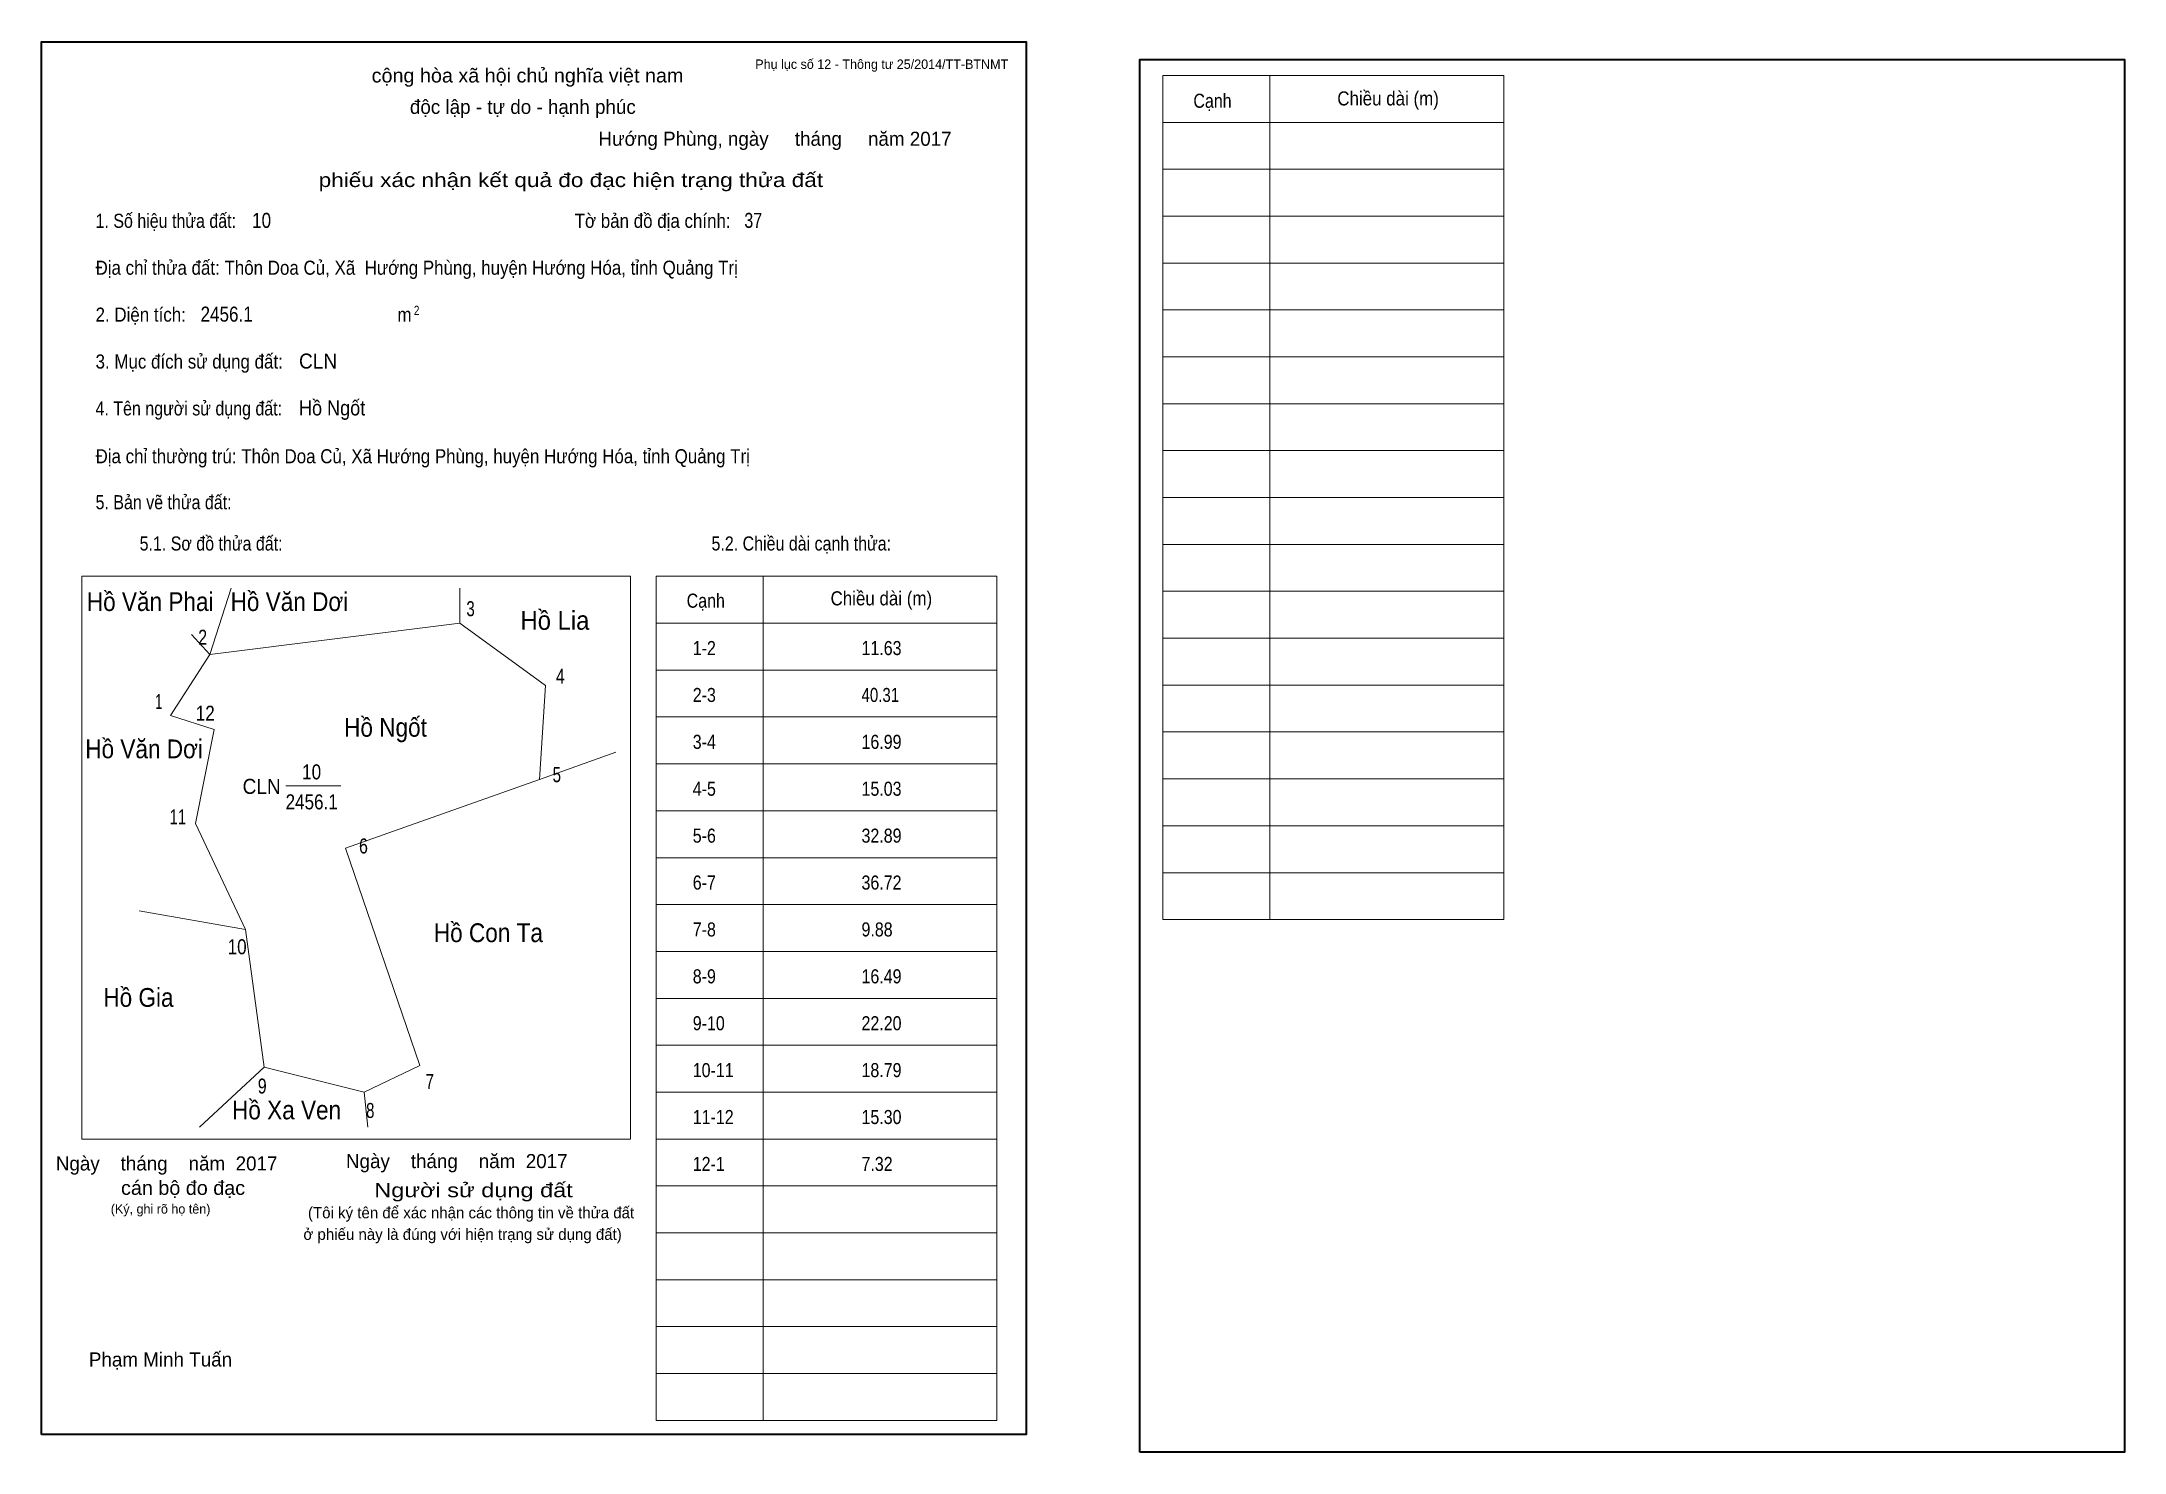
# Model space of a CAD drawing. Header units: centimetres. Extents: x 52.2 to 96.6, y 0.2 to 30.3.
import ezdxf
from ezdxf.enums import TextEntityAlignment as Align

# ---------------------------------------------------------------- set-up
doc = ezdxf.new("R2010")
doc.units = ezdxf.units.CM
doc.header["$LTSCALE"] = 0.12
for name, color, linetype in [('2', 7, 'Continuous'), ('30', 7, 'Continuous'), ('32', 7, 'Continuous'), ('34', 7, 'Continuous')]:
    doc.layers.add(name, color=color, linetype=linetype)
for name, color, linetype, lineweight in [('33', 7, 'Continuous', 13), ('6', 7, 'Continuous', 13), ('63', 7, 'Continuous', 13)]:
    doc.layers.add(name, color=color, linetype=linetype, lineweight=lineweight)

msp = doc.modelspace()

# ---------------------------------------------------------------- linework, layer by layer
at = {"layer": '33'}
msp.add_line((57.39, 14.43), (58.56, 14.43), dxfattribs=at)
at = {"layer": '6'}
for p, q in [((55.77, 17.23), (54.93, 15.93)), ((64.43, 15.15), (62.8, 14.57)), ((56.53, 11.37), (54.26, 11.77)), ((56.93, 8.43), (55.55, 7.15)), ((59.06, 7.9), (59.14, 7.15))]:
    msp.add_line(p, q, dxfattribs=at)
for points in [[(56.22, 18.65), (55.77, 17.23), (55.38, 17.66)], [(55.77, 17.23), (61.1, 17.9), (61.1, 18.65)], [(61.1, 17.9), (62.93, 16.57), (62.8, 14.57), (58.66, 13.1)], [(56.53, 11.37), (55.46, 13.63), (55.86, 15.63), (54.93, 15.93)], [(59.06, 7.9), (60.25, 8.47), (58.66, 13.1)], [(56.53, 11.37), (56.93, 8.43), (59.06, 7.9)]]:
    msp.add_lwpolyline(points, dxfattribs=at)
at = {"layer": '63'}
for p, q in [((76.1, 29.58), (83.37, 29.58)), ((76.1, 11.58), (76.1, 29.58)), ((78.38, 11.58), (78.38, 29.58)), ((83.37, 11.58), (83.37, 29.58)), ((76.1, 28.58), (83.37, 28.58)), ((76.1, 27.58), (83.37, 27.58)), ((76.1, 26.58), (83.37, 26.58)), ((76.1, 25.58), (83.37, 25.58)), ((76.1, 24.58), (83.37, 24.58)), ((76.1, 23.58), (83.37, 23.58)), ((76.1, 22.58), (83.37, 22.58)), ((76.1, 21.58), (83.37, 21.58)), ((76.1, 20.58), (83.37, 20.58)), ((76.1, 19.58), (83.37, 19.58)), ((53.04, 18.9), (64.74, 18.9)), ((53.04, 6.9), (53.04, 18.9)), ((64.74, 6.9), (64.74, 18.9)), ((65.29, 18.9), (72.56, 18.9)), ((65.29, 0.9), (65.29, 18.9)), ((67.57, 0.9), (67.57, 18.9)), ((72.56, 0.9), (72.56, 18.9)), ((76.1, 18.58), (83.37, 18.58)), ((65.29, 17.9), (72.56, 17.9)), ((76.1, 17.58), (83.37, 17.58)), ((65.29, 16.9), (72.56, 16.9)), ((76.1, 16.58), (83.37, 16.58)), ((65.29, 15.9), (72.56, 15.9)), ((76.1, 15.58), (83.37, 15.58)), ((65.29, 14.9), (72.56, 14.9)), ((76.1, 14.58), (83.37, 14.58)), ((65.29, 13.9), (72.56, 13.9)), ((76.1, 13.58), (83.37, 13.58)), ((65.29, 12.9), (72.56, 12.9)), ((76.1, 12.58), (83.37, 12.58)), ((65.29, 11.9), (72.56, 11.9)), ((76.1, 11.58), (83.37, 11.58)), ((65.29, 10.9), (72.56, 10.9)), ((65.29, 9.9), (72.56, 9.9)), ((65.29, 8.9), (72.56, 8.9)), ((65.29, 7.9), (72.56, 7.9)), ((53.04, 6.9), (64.74, 6.9)), ((65.29, 6.9), (72.56, 6.9)), ((65.29, 5.9), (72.56, 5.9)), ((65.29, 4.9), (72.56, 4.9)), ((65.29, 3.9), (72.56, 3.9)), ((65.29, 2.9), (72.56, 2.9)), ((65.29, 1.9), (72.56, 1.9)), ((65.29, 0.9), (72.56, 0.9))]:
    msp.add_line(p, q, dxfattribs=at)
at = {"layer": '63', "lineweight": 35}
for points in [[(52.18, 0.6), (52.18, 30.3), (73.18, 30.3), (73.18, 0.6)], [(75.61, 0.22), (75.61, 29.92), (96.61, 29.92), (96.61, 0.22)]]:
    msp.add_lwpolyline(points, close=True, dxfattribs=at)

# ---------------------------------------------------------------- texts
at = {"layer": '2'}
for s, height, width, p in [('Hồ Văn Phai', 0.4, 0.9, (54.495, 18.16)), ('Hồ Văn Dơi', 0.4, 0.9, (57.465, 18.16)), ('Hồ Lia', 0.4, 0.95, (63.13, 17.76)), ('Hồ Ngốt', 0.3999, 0.9, (59.515, 15.48)), ('Hồ Văn Dơi', 0.4, 0.9, (54.365, 15.02)), ('Hồ Con Ta', 0.4, 0.9, (61.71, 11.1)), ('Hồ Gia', 0.4, 0.9, (54.245, 9.72)), ('Hồ Xa Ven', 0.4, 0.9, (57.405, 7.32))]:
    msp.add_text(s, height=height, dxfattribs=dict(at, width=width)).set_placement(p, align=Align.CENTER)
at = {"layer": '30'}
for s, width, p in [('1-2', 0.85, (66.07, 17.22)), ('11.63', 0.85, (69.67, 17.22)), ('2-3', 0.85, (66.07, 16.22)), ('40.31', 0.8, (69.67, 16.22)), ('3-4', 0.85, (66.07, 15.22)), ('16.99', 0.85, (69.67, 15.22)), ('4-5', 0.85, (66.07, 14.22)), ('15.03', 0.85, (69.67, 14.22)), ('5-6', 0.85, (66.07, 13.22)), ('32.89', 0.85, (69.67, 13.22)), ('6-7', 0.85, (66.07, 12.22)), ('36.72', 0.85, (69.67, 12.22)), ('7-8', 0.85, (66.07, 11.22)), ('9.88', 0.85, (69.67, 11.22)), ('8-9', 0.85, (66.07, 10.22)), ('16.49', 0.85, (69.67, 10.22)), ('9-10', 0.85, (66.07, 9.22)), ('22.20', 0.85, (69.67, 9.22)), ('10-11', 0.85, (66.07, 8.22)), ('18.79', 0.85, (69.67, 8.22)), ('11-12', 0.85, (66.07, 7.22)), ('15.30', 0.85, (69.67, 7.22)), ('12-1', 0.85, (66.07, 6.22)), ('7.32', 0.85, (69.67, 6.22))]:
    msp.add_text(s, height=0.3, dxfattribs=dict(at, width=width)).set_placement(p)
at = {"layer": '32'}
for s, width, p in [('3', 0.75, (61.33, 18.05)), ('2', 0.8, (55.615, 17.44)), ('4', 0.8, (63.245, 16.61)), ('1', 0.65, (54.68, 16.07)), ('12', 0.85, (55.67, 15.82)), ('5', 0.75, (63.17, 14.51)), ('11', 0.75, (55.085, 13.61)), ('6', 0.8, (59.045, 12.99)), ('10', 0.85, (56.35, 10.84)), ('9', 0.8, (56.885, 7.87)), ('7', 0.75, (60.46, 7.97)), ('8', 0.75, (59.19, 7.35))]:
    msp.add_text(s, height=0.32, dxfattribs=dict(at, width=width)).set_placement(p, align=Align.CENTER)
at = {"layer": '33', "width": 0.85}
for s, p in [('10', (57.94, 14.57)), ('2456.1', (57.94, 13.93))]:
    msp.add_text(s, height=0.32, dxfattribs=at).set_placement(p, align=Align.CENTER)
at = {"layer": '33', "width": 0.95}
msp.add_text('CLN', height=0.32, dxfattribs=at).set_placement((57.28, 14.26), align=Align.RIGHT)
at = {"layer": '34'}
for s, width, p in [('10', 0.85, (56.67, 26.33)), ('37', 0.8, (67.17, 26.33)), ('2456.1', 0.85, (55.57, 24.33)), ('CLN', 0.95, (57.67, 23.33)), ('Hồ Ngốt', 0.9, (57.67, 22.33))]:
    msp.add_text(s, height=0.32, dxfattribs=dict(at, width=width)).set_placement(p)
at = {"layer": '63'}
for s, height, p in [('Phụ lục số 12 - Thông tư 25/2014/TT-BTNMT', 0.2, (72.8, 29.72)), ('Ngày    tháng    năm  2017', 0.3, (57.21, 6.23)), ('Ngày    tháng    năm  2017', 0.3, (63.4, 6.28)), ('(Ký, ghi rõ họ tên)', 0.2, (55.78, 5.31))]:
    msp.add_text(s, height=height, dxfattribs=at).set_placement(p, align=Align.RIGHT)
at = {"layer": '63', "width": 1.05}
msp.add_text('cộng hòa xã hội chủ nghĩa việt nam', height=0.3, dxfattribs=at).set_placement((62.545, 29.43), align=Align.CENTER)
at = {"layer": '63'}
for s, height, p in [('độc lập - tự do - hạnh phúc', 0.3, (62.445, 28.76)), ('Hướng Phùng, ngày     tháng     năm 2017', 0.3, (67.825, 28.08)), ('(Tôi ký tên để xác nhận các thông tin về thửa đất ', 0.24, (61.385, 5.21)), ('ở phiếu này là đúng với hiện trạng sử dụng đất)', 0.24, (61.16, 4.75)), ('Phạm Minh Tuấn', 0.3, (54.715, 2.05))]:
    msp.add_text(s, height=height, dxfattribs=at).set_placement(p, align=Align.CENTER)
for s, height, width, p in [('Cạnh', 0.3, 0.85, (76.75, 28.89)), ('Chiều dài (m)', 0.3, 0.9, (79.82, 28.94)), ('1. Số hiệu thửa đất:', 0.3, 0.85, (53.33, 26.33)), ('Tờ bản đồ địa chính:', 0.3, 0.9, (63.55, 26.33)), ('Địa chỉ thửa đất: Thôn Doa Củ, Xã  Hướng Phùng, huyện Hướng Hóa, tỉnh Quảng Trị', 0.3, 0.9, (53.33, 25.33)), ('2. Diện tích:', 0.3, 0.9, (53.33, 24.33)), ('m', 0.3, 0.9, (59.77, 24.33)), ('2', 0.2, 0.8, (60.12, 24.47)), ('3. Mục đích sử dụng đất:', 0.3, 0.9, (53.33, 23.33)), ('4. Tên người sử dụng đất:', 0.3, 0.85, (53.33, 22.33)), ('Địa chỉ thường trú: Thôn Doa Củ, Xã Hướng Phùng, huyện Hướng Hóa, tỉnh Quảng Trị', 0.3, 0.9, (53.33, 21.31)), ('5. Bản vẽ thửa đất:', 0.3, 0.85, (53.33, 20.33)), ('5.1. Sơ đồ thửa đất:', 0.3, 0.85, (54.27, 19.45)), ('5.2. Chiều dài cạnh thửa:', 0.3, 0.85, (66.47, 19.45)), ('Cạnh', 0.3, 0.85, (65.94, 18.23)), ('Chiều dài (m)', 0.3, 0.9, (69.01, 18.28))]:
    msp.add_text(s, height=height, dxfattribs=dict(at, width=width)).set_placement(p)
for s, width, p in [('phiếu xác nhận kết quả đo đạc hiện trạng thửa đất', 1.2, (68.85, 27.2)), ('cán bộ đo đạc', 1.05, (56.52, 5.71)), ('Người sử dụng đất', 1.25, (63.51, 5.66))]:
    msp.add_text(s, height=0.3, dxfattribs=dict(at, width=width)).set_placement(p, align=Align.RIGHT)

doc.saveas('drawing.dxf')
